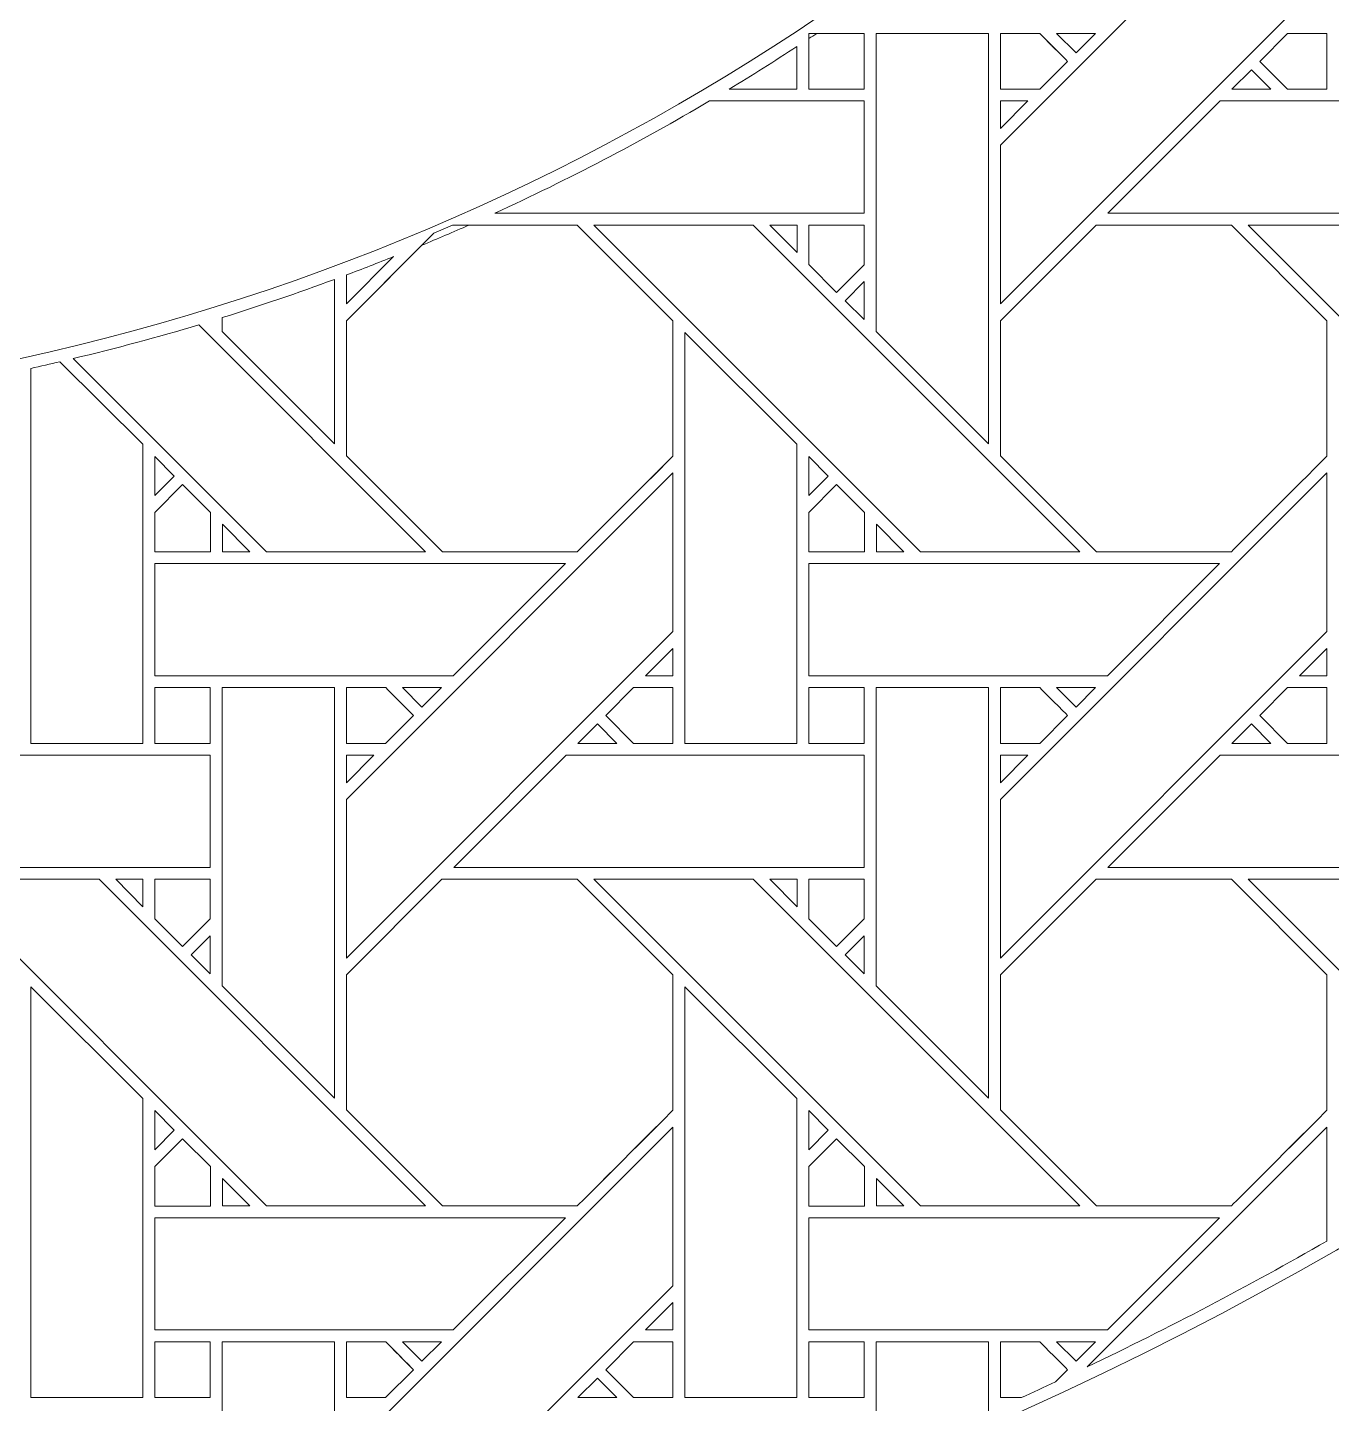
# Model space of a CAD drawing. Header units: inches. Extents: x 6.4 to 18.4, y 3.1 to 15.1.
# Drawn here: x 13.107 to 14.998, y 4.302 to 6.298 of the extents above; entities that cross this region are included whole.
import ezdxf

# ---------------------------------------------------------------- set-up
doc = ezdxf.new("R2010")
doc.units = ezdxf.units.IN
doc.header["$MEASUREMENT"] = 0
doc.layers.add('Design', color=7, linetype='Continuous', lineweight=0)

msp = doc.modelspace()

# ---------------------------------------------------------------- linework, layer by layer
at = {"layer": 'Design'}
for points, knots in [([(12.3829, 15.0948), (9.0691, 15.0948), (6.3829, 12.4085), (6.3829, 9.0948), (6.3829, 5.7811), (9.0691, 3.0948), (12.3829, 3.0948), (15.6966, 3.0948), (18.3829, 5.7811), (18.3829, 9.0948), (18.3829, 12.4085), (15.6966, 15.0948), (12.3829, 15.0948)], [0, 0, 0, 0, 1, 1, 1, 2, 2, 2, 3, 3, 3, 4, 4, 4, 4]), ([(12.3829, 14.3629), (9.4733, 14.3629), (7.1147, 12.0043), (7.1147, 9.0948), (7.1147, 6.1852), (9.4733, 3.8266), (12.3829, 3.8266), (15.2924, 3.8266), (17.651, 6.1852), (17.651, 9.0948), (17.651, 12.0043), (15.2924, 14.3629), (12.3829, 14.3629)], [0, 0, 0, 0, 1, 1, 1, 2, 2, 2, 3, 3, 3, 4, 4, 4, 4]), ([(15.7362, 9.0948), (15.7362, 7.2457), (14.2319, 5.7414), (12.3829, 5.7414), (10.5338, 5.7414), (9.0295, 7.2457), (9.0295, 9.0948), (9.0295, 10.9438), (10.5338, 12.4481), (12.3829, 12.4481), (14.2319, 12.4481), (15.7362, 10.9438), (15.7362, 9.0948)], [0, 0, 0, 0, 1, 1, 1, 2, 2, 2, 3, 3, 3, 4, 4, 4, 4]), ([(14.9915, 6.3705), (14.9915, 6.3705), (14.5179, 5.8968), (14.5179, 5.8968), (14.5179, 5.8968), (14.5179, 6.1269), (14.5179, 6.1269), (14.5179, 6.1269), (14.9915, 6.6005), (14.9915, 6.6005), (14.9915, 6.6005), (14.9915, 6.3705), (14.9915, 6.3705)], [0, 0, 0, 0, 1, 1, 1, 2, 2, 2, 3, 3, 3, 4, 4, 4, 4]), ([(14.24, 6.2082), (14.24, 6.2082), (14.24, 6.289), (14.24, 6.289), (14.24, 6.289), (14.3203, 6.289), (14.3203, 6.289), (14.3203, 6.289), (14.3203, 6.2082), (14.3203, 6.2082), (14.3203, 6.2082), (14.24, 6.2082), (14.24, 6.2082)], [0, 0, 0, 0, 1, 1, 1, 2, 2, 2, 3, 3, 3, 4, 4, 4, 4]), ([(14.24, 6.2082), (14.24, 6.2082), (14.24, 6.2815), (14.24, 6.2815), (14.2438, 6.2841), (14.2477, 6.2865), (14.2515, 6.289), (14.2515, 6.289), (14.3203, 6.289), (14.3203, 6.289), (14.3203, 6.289), (14.3203, 6.2082), (14.3203, 6.2082), (14.3203, 6.2082), (14.24, 6.2082), (14.24, 6.2082)], [0, 0, 0, 0, 1, 1, 1, 2, 2, 2, 3, 3, 3, 4, 4, 4, 5, 5, 5, 5]), ([(14.5007, 6.289), (14.5007, 6.289), (14.5007, 5.6939), (14.5007, 5.6939), (14.5007, 5.6939), (14.3378, 5.8568), (14.3378, 5.8568), (14.3378, 5.8568), (14.3378, 6.289), (14.3378, 6.289), (14.3378, 6.289), (14.5007, 6.289), (14.5007, 6.289)], [0, 0, 0, 0, 1, 1, 1, 2, 2, 2, 3, 3, 3, 4, 4, 4, 4]), ([(14.6153, 6.2486), (14.6153, 6.2486), (14.5748, 6.2082), (14.5748, 6.2082), (14.5748, 6.2082), (14.5179, 6.2082), (14.5179, 6.2082), (14.5179, 6.2082), (14.5179, 6.289), (14.5179, 6.289), (14.5179, 6.289), (14.5749, 6.289), (14.5749, 6.289), (14.5801, 6.2839), (14.6108, 6.2531), (14.6153, 6.2486)], [0, 0, 0, 0, 1, 1, 1, 2, 2, 2, 3, 3, 3, 4, 4, 4, 5, 5, 5, 5]), ([(14.5179, 6.2082), (14.5179, 6.2082), (14.5179, 6.289), (14.5179, 6.289), (14.5179, 6.289), (14.5749, 6.289), (14.5749, 6.289), (14.5803, 6.2837), (14.6111, 6.2528), (14.6153, 6.2486), (14.6153, 6.2486), (14.5748, 6.2082), (14.5748, 6.2082), (14.5748, 6.2082), (14.5179, 6.2082), (14.5179, 6.2082)], [0, 0, 0, 0, 1, 1, 1, 2, 2, 2, 3, 3, 3, 4, 4, 4, 5, 5, 5, 5]), ([(14.5993, 6.289), (14.5993, 6.289), (14.6557, 6.289), (14.6557, 6.289), (14.6557, 6.289), (14.6275, 6.2608), (14.6275, 6.2608), (14.6275, 6.2608), (14.5993, 6.289), (14.5993, 6.289)], [0, 0, 0, 0, 1, 1, 1, 2, 2, 2, 3, 3, 3, 3]), ([(14.9915, 6.2082), (14.9915, 6.2082), (14.9344, 6.2082), (14.9344, 6.2082), (14.9344, 6.2082), (14.8941, 6.2486), (14.8941, 6.2486), (14.8941, 6.2486), (14.9345, 6.289), (14.9345, 6.289), (14.9345, 6.289), (14.9915, 6.289), (14.9915, 6.289), (14.9915, 6.289), (14.9915, 6.2082), (14.9915, 6.2082)], [0, 0, 0, 0, 1, 1, 1, 2, 2, 2, 3, 3, 3, 4, 4, 4, 5, 5, 5, 5]), ([(14.8941, 6.2486), (14.8941, 6.2486), (14.9345, 6.289), (14.9345, 6.289), (14.9345, 6.289), (14.9915, 6.289), (14.9915, 6.289), (14.9915, 6.289), (14.9915, 6.2082), (14.9915, 6.2082), (14.9915, 6.2082), (14.9344, 6.2082), (14.9344, 6.2082), (14.9344, 6.2082), (14.8941, 6.2486), (14.8941, 6.2486)], [0, 0, 0, 0, 1, 1, 1, 2, 2, 2, 3, 3, 3, 4, 4, 4, 5, 5, 5, 5]), ([(14.2227, 6.2703), (14.2227, 6.2703), (14.2227, 6.2082), (14.2227, 6.2082), (14.2227, 6.2082), (14.1244, 6.2082), (14.1244, 6.2082), (14.1575, 6.2283), (14.1902, 6.249), (14.2227, 6.2703)], [0, 0, 0, 0, 1, 1, 1, 2, 2, 2, 3, 3, 3, 3]), ([(14.9102, 6.2082), (14.9102, 6.2082), (14.8537, 6.2082), (14.8537, 6.2082), (14.8537, 6.2082), (14.8819, 6.2365), (14.8819, 6.2365), (14.8819, 6.2365), (14.9102, 6.2082), (14.9102, 6.2082)], [0, 0, 0, 0, 1, 1, 1, 2, 2, 2, 3, 3, 3, 3]), ([(13.7843, 6.0283), (13.8907, 6.077), (13.9947, 6.1313), (14.0957, 6.1911), (14.0957, 6.1911), (14.3203, 6.1911), (14.3203, 6.1911), (14.3203, 6.1911), (14.3203, 6.0283), (14.3203, 6.0283), (14.3203, 6.0283), (13.7843, 6.0283), (13.7843, 6.0283)], [0, 0, 0, 0, 1, 1, 1, 2, 2, 2, 3, 3, 3, 4, 4, 4, 4]), ([(14.5577, 6.1911), (14.5577, 6.1911), (14.5179, 6.1513), (14.5179, 6.1513), (14.5179, 6.1513), (14.5179, 6.1911), (14.5179, 6.1911), (14.5179, 6.1911), (14.5577, 6.1911), (14.5577, 6.1911)], [0, 0, 0, 0, 1, 1, 1, 2, 2, 2, 3, 3, 3, 3]), ([(14.6737, 6.0283), (14.6737, 6.0283), (14.8365, 6.1911), (14.8365, 6.1911), (14.8365, 6.1911), (15.269, 6.1911), (15.269, 6.1911), (15.269, 6.1911), (15.269, 6.0283), (15.269, 6.0283), (15.269, 6.0283), (14.6737, 6.0283), (14.6737, 6.0283)], [0, 0, 0, 0, 1, 1, 1, 2, 2, 2, 3, 3, 3, 4, 4, 4, 4]), ([(13.904, 6.0111), (13.904, 6.0111), (14.0428, 5.8724), (14.0428, 5.8724), (14.0428, 5.8724), (14.0428, 5.6762), (14.0428, 5.6762), (14.025, 5.6582), (13.9131, 5.5465), (13.9041, 5.5375), (13.9041, 5.5375), (13.7084, 5.5375), (13.7084, 5.5375), (13.7084, 5.5375), (13.5691, 5.6767), (13.5691, 5.6767), (13.5691, 5.6767), (13.5691, 5.8724), (13.5691, 5.8724), (13.5691, 5.8724), (13.696, 5.9993), (13.696, 5.9993), (13.7051, 6.0031), (13.714, 6.0072), (13.7231, 6.0111), (13.7231, 6.0111), (13.904, 6.0111), (13.904, 6.0111)], [0, 0, 0, 0, 1, 1, 1, 2, 2, 2, 3, 3, 3, 4, 4, 4, 5, 5, 5, 6, 6, 6, 7, 7, 7, 8, 8, 8, 9, 9, 9, 9]), ([(13.7084, 5.5375), (13.7084, 5.5375), (13.5691, 5.6767), (13.5691, 5.6767), (13.5691, 5.6767), (13.5691, 5.8724), (13.5691, 5.8724), (13.5691, 5.8724), (13.6786, 5.9819), (13.6786, 5.9819), (13.7014, 5.9914), (13.7242, 6.0011), (13.7468, 6.0111), (13.7468, 6.0111), (13.904, 6.0111), (13.904, 6.0111), (13.904, 6.0111), (14.0428, 5.8724), (14.0428, 5.8724), (14.0428, 5.8724), (14.0428, 5.6762), (14.0428, 5.6762), (14.0248, 5.658), (13.9129, 5.5463), (13.9041, 5.5375), (13.9041, 5.5375), (13.7084, 5.5375), (13.7084, 5.5375)], [0, 0, 0, 0, 1, 1, 1, 2, 2, 2, 3, 3, 3, 4, 4, 4, 5, 5, 5, 6, 6, 6, 7, 7, 7, 8, 8, 8, 9, 9, 9, 9]), ([(13.9283, 6.0112), (13.9283, 6.0112), (14.1592, 6.0112), (14.1592, 6.0112), (14.1592, 6.0112), (14.6329, 5.5375), (14.6329, 5.5375), (14.6329, 5.5375), (14.4018, 5.5375), (14.4018, 5.5375), (14.4018, 5.5375), (13.9283, 6.0112), (13.9283, 6.0112)], [0, 0, 0, 0, 1, 1, 1, 2, 2, 2, 3, 3, 3, 4, 4, 4, 4]), ([(14.2228, 6.0111), (14.2228, 6.0111), (14.2228, 5.9713), (14.2228, 5.9713), (14.2228, 5.9713), (14.1833, 6.0111), (14.1833, 6.0111), (14.1833, 6.0111), (14.2228, 6.0111), (14.2228, 6.0111)], [0, 0, 0, 0, 1, 1, 1, 2, 2, 2, 3, 3, 3, 3]), ([(14.24, 5.9539), (14.24, 5.9539), (14.24, 6.0111), (14.24, 6.0111), (14.24, 6.0111), (14.3203, 6.0111), (14.3203, 6.0111), (14.3203, 6.0111), (14.3203, 5.9535), (14.3203, 5.9535), (14.3203, 5.9535), (14.2803, 5.9136), (14.2803, 5.9136), (14.2803, 5.9136), (14.24, 5.9539), (14.24, 5.9539)], [0, 0, 0, 0, 1, 1, 1, 2, 2, 2, 3, 3, 3, 4, 4, 4, 5, 5, 5, 5]), ([(14.2803, 5.9136), (14.2803, 5.9136), (14.24, 5.9539), (14.24, 5.9539), (14.24, 5.9539), (14.24, 6.0111), (14.24, 6.0111), (14.24, 6.0111), (14.3203, 6.0111), (14.3203, 6.0111), (14.3203, 6.0111), (14.3203, 5.9535), (14.3203, 5.9535), (14.3203, 5.9535), (14.2803, 5.9136), (14.2803, 5.9136)], [0, 0, 0, 0, 1, 1, 1, 2, 2, 2, 3, 3, 3, 4, 4, 4, 5, 5, 5, 5]), ([(14.5179, 5.6767), (14.5179, 5.6767), (14.5179, 5.8724), (14.5179, 5.8724), (14.5179, 5.8724), (14.6566, 6.0111), (14.6566, 6.0111), (14.6566, 6.0111), (14.8528, 6.0111), (14.8528, 6.0111), (14.8528, 6.0111), (14.9915, 5.8724), (14.9915, 5.8724), (14.9915, 5.8724), (14.9915, 5.6762), (14.9915, 5.6762), (14.9737, 5.6582), (14.8618, 5.5465), (14.8528, 5.5375), (14.8528, 5.5375), (14.6571, 5.5375), (14.6571, 5.5375), (14.6571, 5.5375), (14.5179, 5.6767), (14.5179, 5.6767)], [0, 0, 0, 0, 1, 1, 1, 2, 2, 2, 3, 3, 3, 4, 4, 4, 5, 5, 5, 6, 6, 6, 7, 7, 7, 8, 8, 8, 8]), ([(14.5179, 5.6767), (14.5179, 5.6767), (14.5179, 5.8724), (14.5179, 5.8724), (14.5179, 5.8724), (14.6566, 6.0111), (14.6566, 6.0111), (14.6566, 6.0111), (14.8528, 6.0111), (14.8528, 6.0111), (14.8528, 6.0111), (14.9915, 5.8724), (14.9915, 5.8724), (14.9915, 5.8724), (14.9915, 5.6762), (14.9915, 5.6762), (14.9737, 5.6582), (14.8617, 5.5464), (14.8528, 5.5375), (14.8528, 5.5375), (14.6571, 5.5375), (14.6571, 5.5375), (14.6571, 5.5375), (14.5179, 5.6767), (14.5179, 5.6767)], [0, 0, 0, 0, 1, 1, 1, 2, 2, 2, 3, 3, 3, 4, 4, 4, 5, 5, 5, 6, 6, 6, 7, 7, 7, 8, 8, 8, 8]), ([(14.877, 6.0112), (14.877, 6.0112), (15.1079, 6.0112), (15.1079, 6.0112), (15.1079, 6.0112), (15.5816, 5.5375), (15.5816, 5.5375), (15.5816, 5.5375), (15.3505, 5.5375), (15.3505, 5.5375), (15.3505, 5.5375), (14.877, 6.0112), (14.877, 6.0112)], [0, 0, 0, 0, 1, 1, 1, 2, 2, 2, 3, 3, 3, 4, 4, 4, 4]), ([(13.5691, 5.9388), (13.5921, 5.9474), (13.6149, 5.9563), (13.6377, 5.9654), (13.6377, 5.9654), (13.5691, 5.8968), (13.5691, 5.8968), (13.5691, 5.8968), (13.5691, 5.9388), (13.5691, 5.9388)], [0, 0, 0, 0, 1, 1, 1, 2, 2, 2, 3, 3, 3, 3]), ([(13.552, 5.9324), (13.552, 5.9324), (13.552, 5.6939), (13.552, 5.6939), (13.552, 5.6939), (13.3891, 5.8568), (13.3891, 5.8568), (13.3891, 5.8568), (13.3891, 5.877), (13.3891, 5.877), (13.4439, 5.894), (13.4982, 5.9125), (13.552, 5.9324)], [0, 0, 0, 0, 1, 1, 1, 2, 2, 2, 3, 3, 3, 4, 4, 4, 4]), ([(14.3203, 5.9293), (14.3203, 5.9293), (14.3203, 5.8741), (14.3203, 5.8741), (14.3203, 5.8741), (14.2925, 5.9015), (14.2925, 5.9015), (14.2925, 5.9015), (14.3203, 5.9293), (14.3203, 5.9293)], [0, 0, 0, 0, 1, 1, 1, 2, 2, 2, 3, 3, 3, 3]), ([(13.173, 5.8176), (13.2343, 5.8323), (13.295, 5.8485), (13.3552, 5.8665), (13.3552, 5.8665), (13.6841, 5.5375), (13.6841, 5.5375), (13.6841, 5.5375), (13.4531, 5.5375), (13.4531, 5.5375), (13.4531, 5.5375), (13.173, 5.8176), (13.173, 5.8176)], [0, 0, 0, 0, 1, 1, 1, 2, 2, 2, 3, 3, 3, 4, 4, 4, 4]), ([(14.2227, 5.6932), (14.2227, 5.6932), (14.2227, 5.2595), (14.2227, 5.2595), (14.2227, 5.2595), (14.0599, 5.2595), (14.0599, 5.2595), (14.0599, 5.2595), (14.0599, 5.8553), (14.0599, 5.8553), (14.0599, 5.8553), (14.2227, 5.6932), (14.2227, 5.6932)], [0, 0, 0, 0, 1, 1, 1, 2, 2, 2, 3, 3, 3, 4, 4, 4, 4]), ([(13.1112, 5.8033), (13.1254, 5.8065), (13.1395, 5.8097), (13.1537, 5.813), (13.1537, 5.813), (13.274, 5.6932), (13.274, 5.6932), (13.274, 5.6932), (13.274, 5.2595), (13.274, 5.2595), (13.274, 5.2595), (13.1112, 5.2595), (13.1112, 5.2595), (13.1112, 5.2595), (13.1112, 5.8033), (13.1112, 5.8033)], [0, 0, 0, 0, 1, 1, 1, 2, 2, 2, 3, 3, 3, 4, 4, 4, 5, 5, 5, 5]), ([(13.2913, 5.6189), (13.2913, 5.6189), (13.2913, 5.6757), (13.2913, 5.6757), (13.2913, 5.6757), (13.3195, 5.6471), (13.3195, 5.6471), (13.3195, 5.6471), (13.2913, 5.6189), (13.2913, 5.6189)], [0, 0, 0, 0, 1, 1, 1, 2, 2, 2, 3, 3, 3, 3]), ([(14.24, 5.6189), (14.24, 5.6189), (14.24, 5.6757), (14.24, 5.6757), (14.24, 5.6757), (14.2682, 5.6471), (14.2682, 5.6471), (14.2682, 5.6471), (14.24, 5.6189), (14.24, 5.6189)], [0, 0, 0, 0, 1, 1, 1, 2, 2, 2, 3, 3, 3, 3]), ([(13.5691, 5.1782), (13.5691, 5.1782), (14.0428, 5.6518), (14.0428, 5.6518), (14.0428, 5.6518), (14.0428, 5.4217), (14.0428, 5.4217), (14.0428, 5.4217), (13.5691, 4.9481), (13.5691, 4.9481), (13.5691, 4.9481), (13.5691, 5.1782), (13.5691, 5.1782)], [0, 0, 0, 0, 1, 1, 1, 2, 2, 2, 3, 3, 3, 4, 4, 4, 4]), ([(14.5179, 5.1782), (14.5179, 5.1782), (14.9915, 5.6518), (14.9915, 5.6518), (14.9915, 5.6518), (14.9915, 5.4217), (14.9915, 5.4217), (14.9915, 5.4217), (14.5179, 4.9481), (14.5179, 4.9481), (14.5179, 4.9481), (14.5179, 5.1782), (14.5179, 5.1782)], [0, 0, 0, 0, 1, 1, 1, 2, 2, 2, 3, 3, 3, 4, 4, 4, 4]), ([(13.3719, 5.5372), (13.3719, 5.5372), (13.2913, 5.5372), (13.2913, 5.5372), (13.2913, 5.5372), (13.2913, 5.5945), (13.2913, 5.5945), (13.2913, 5.5945), (13.3316, 5.6349), (13.3316, 5.6349), (13.3316, 5.6349), (13.3719, 5.5945), (13.3719, 5.5945), (13.3719, 5.5945), (13.3719, 5.5372), (13.3719, 5.5372)], [0, 0, 0, 0, 1, 1, 1, 2, 2, 2, 3, 3, 3, 4, 4, 4, 5, 5, 5, 5]), ([(13.3316, 5.6349), (13.3316, 5.6349), (13.3719, 5.5945), (13.3719, 5.5945), (13.3719, 5.5945), (13.3719, 5.5372), (13.3719, 5.5372), (13.3719, 5.5372), (13.2913, 5.5372), (13.2913, 5.5372), (13.2913, 5.5372), (13.2913, 5.5945), (13.2913, 5.5945), (13.2913, 5.5945), (13.3316, 5.6349), (13.3316, 5.6349)], [0, 0, 0, 0, 1, 1, 1, 2, 2, 2, 3, 3, 3, 4, 4, 4, 5, 5, 5, 5]), ([(14.3207, 5.5372), (14.3207, 5.5372), (14.24, 5.5372), (14.24, 5.5372), (14.24, 5.5372), (14.24, 5.5945), (14.24, 5.5945), (14.24, 5.5945), (14.2803, 5.6349), (14.2803, 5.6349), (14.2803, 5.6349), (14.3207, 5.5945), (14.3207, 5.5945), (14.3207, 5.5945), (14.3207, 5.5372), (14.3207, 5.5372)], [0, 0, 0, 0, 1, 1, 1, 2, 2, 2, 3, 3, 3, 4, 4, 4, 5, 5, 5, 5]), ([(14.24, 5.5945), (14.24, 5.5945), (14.2803, 5.6349), (14.2803, 5.6349), (14.2803, 5.6349), (14.3207, 5.5945), (14.3207, 5.5945), (14.3207, 5.5945), (14.3207, 5.5372), (14.3207, 5.5372), (14.3207, 5.5372), (14.24, 5.5372), (14.24, 5.5372), (14.24, 5.5372), (14.24, 5.5945), (14.24, 5.5945)], [0, 0, 0, 0, 1, 1, 1, 2, 2, 2, 3, 3, 3, 4, 4, 4, 5, 5, 5, 5]), ([(13.4289, 5.5375), (13.4289, 5.5375), (13.3892, 5.5375), (13.3892, 5.5375), (13.3892, 5.5375), (13.3892, 5.5773), (13.3892, 5.5773), (13.3892, 5.5773), (13.4289, 5.5375), (13.4289, 5.5375)], [0, 0, 0, 0, 1, 1, 1, 2, 2, 2, 3, 3, 3, 3]), ([(14.3776, 5.5375), (14.3776, 5.5375), (14.3379, 5.5375), (14.3379, 5.5375), (14.3379, 5.5375), (14.3379, 5.5773), (14.3379, 5.5773), (14.3379, 5.5773), (14.3776, 5.5375), (14.3776, 5.5375)], [0, 0, 0, 0, 1, 1, 1, 2, 2, 2, 3, 3, 3, 3]), ([(13.2913, 5.3576), (13.2913, 5.3576), (13.2913, 5.5203), (13.2913, 5.5203), (13.2913, 5.5203), (13.887, 5.5203), (13.887, 5.5203), (13.887, 5.5203), (13.7242, 5.3576), (13.7242, 5.3576), (13.7242, 5.3576), (13.2913, 5.3576), (13.2913, 5.3576)], [0, 0, 0, 0, 1, 1, 1, 2, 2, 2, 3, 3, 3, 4, 4, 4, 4]), ([(14.24, 5.3576), (14.24, 5.3576), (14.24, 5.5203), (14.24, 5.5203), (14.24, 5.5203), (14.8357, 5.5203), (14.8357, 5.5203), (14.8357, 5.5203), (14.673, 5.3576), (14.673, 5.3576), (14.673, 5.3576), (14.24, 5.3576), (14.24, 5.3576)], [0, 0, 0, 0, 1, 1, 1, 2, 2, 2, 3, 3, 3, 4, 4, 4, 4]), ([(14.003, 5.3576), (14.003, 5.3576), (14.0428, 5.3973), (14.0428, 5.3973), (14.0428, 5.3973), (14.0428, 5.3576), (14.0428, 5.3576), (14.0428, 5.3576), (14.003, 5.3576), (14.003, 5.3576)], [0, 0, 0, 0, 1, 1, 1, 2, 2, 2, 3, 3, 3, 3]), ([(14.9915, 5.3973), (14.9915, 5.3973), (14.9915, 5.3576), (14.9915, 5.3576), (14.9915, 5.3576), (14.9517, 5.3576), (14.9517, 5.3576), (14.9517, 5.3576), (14.9915, 5.3973), (14.9915, 5.3973)], [0, 0, 0, 0, 1, 1, 1, 2, 2, 2, 3, 3, 3, 3]), ([(13.2913, 5.2595), (13.2913, 5.2595), (13.2913, 5.3403), (13.2913, 5.3403), (13.2913, 5.3403), (13.3715, 5.3403), (13.3715, 5.3403), (13.3715, 5.3403), (13.3715, 5.2595), (13.3715, 5.2595), (13.3715, 5.2595), (13.2913, 5.2595), (13.2913, 5.2595)], [0, 0, 0, 0, 1, 1, 1, 2, 2, 2, 3, 3, 3, 4, 4, 4, 4]), ([(13.3715, 5.3403), (13.3715, 5.3403), (13.3715, 5.2595), (13.3715, 5.2595), (13.3715, 5.2595), (13.2913, 5.2595), (13.2913, 5.2595), (13.2913, 5.2595), (13.2913, 5.3403), (13.2913, 5.3403), (13.2913, 5.3403), (13.3715, 5.3403), (13.3715, 5.3403)], [0, 0, 0, 0, 1, 1, 1, 2, 2, 2, 3, 3, 3, 4, 4, 4, 4]), ([(13.552, 5.3403), (13.552, 5.3403), (13.552, 4.7452), (13.552, 4.7452), (13.552, 4.7452), (13.3891, 4.9081), (13.3891, 4.9081), (13.3891, 4.9081), (13.3891, 5.3403), (13.3891, 5.3403), (13.3891, 5.3403), (13.552, 5.3403), (13.552, 5.3403)], [0, 0, 0, 0, 1, 1, 1, 2, 2, 2, 3, 3, 3, 4, 4, 4, 4]), ([(13.5691, 5.3403), (13.5691, 5.3403), (13.6262, 5.3403), (13.6262, 5.3403), (13.6313, 5.3351), (13.6621, 5.3043), (13.6665, 5.2999), (13.6665, 5.2999), (13.6261, 5.2595), (13.6261, 5.2595), (13.6261, 5.2595), (13.5691, 5.2595), (13.5691, 5.2595), (13.5691, 5.2595), (13.5691, 5.3403), (13.5691, 5.3403)], [0, 0, 0, 0, 1, 1, 1, 2, 2, 2, 3, 3, 3, 4, 4, 4, 5, 5, 5, 5]), ([(13.5691, 5.2595), (13.5691, 5.2595), (13.5691, 5.3403), (13.5691, 5.3403), (13.5691, 5.3403), (13.6262, 5.3403), (13.6262, 5.3403), (13.6313, 5.3351), (13.6621, 5.3043), (13.6665, 5.2999), (13.6665, 5.2999), (13.6261, 5.2595), (13.6261, 5.2595), (13.6261, 5.2595), (13.5691, 5.2595), (13.5691, 5.2595)], [0, 0, 0, 0, 1, 1, 1, 2, 2, 2, 3, 3, 3, 4, 4, 4, 5, 5, 5, 5]), ([(13.6505, 5.3403), (13.6505, 5.3403), (13.707, 5.3403), (13.707, 5.3403), (13.707, 5.3403), (13.6787, 5.3121), (13.6787, 5.3121), (13.6787, 5.3121), (13.6505, 5.3403), (13.6505, 5.3403)], [0, 0, 0, 0, 1, 1, 1, 2, 2, 2, 3, 3, 3, 3]), ([(14.0428, 5.2595), (14.0428, 5.2595), (13.9857, 5.2595), (13.9857, 5.2595), (13.9857, 5.2595), (13.9453, 5.2998), (13.9453, 5.2998), (13.9453, 5.2998), (13.9858, 5.3403), (13.9858, 5.3403), (13.9858, 5.3403), (14.0428, 5.3403), (14.0428, 5.3403), (14.0428, 5.3403), (14.0428, 5.2595), (14.0428, 5.2595)], [0, 0, 0, 0, 1, 1, 1, 2, 2, 2, 3, 3, 3, 4, 4, 4, 5, 5, 5, 5]), ([(13.9453, 5.2998), (13.9453, 5.2998), (13.9858, 5.3403), (13.9858, 5.3403), (13.9858, 5.3403), (14.0428, 5.3403), (14.0428, 5.3403), (14.0428, 5.3403), (14.0428, 5.2595), (14.0428, 5.2595), (14.0428, 5.2595), (13.9857, 5.2595), (13.9857, 5.2595), (13.9857, 5.2595), (13.9453, 5.2998), (13.9453, 5.2998)], [0, 0, 0, 0, 1, 1, 1, 2, 2, 2, 3, 3, 3, 4, 4, 4, 5, 5, 5, 5]), ([(14.24, 5.3403), (14.24, 5.3403), (14.3203, 5.3403), (14.3203, 5.3403), (14.3203, 5.3403), (14.3203, 5.2595), (14.3203, 5.2595), (14.3203, 5.2595), (14.24, 5.2595), (14.24, 5.2595), (14.24, 5.2595), (14.24, 5.3403), (14.24, 5.3403)], [0, 0, 0, 0, 1, 1, 1, 2, 2, 2, 3, 3, 3, 4, 4, 4, 4]), ([(14.24, 5.2595), (14.24, 5.2595), (14.24, 5.3403), (14.24, 5.3403), (14.24, 5.3403), (14.3203, 5.3403), (14.3203, 5.3403), (14.3203, 5.3403), (14.3203, 5.2595), (14.3203, 5.2595), (14.3203, 5.2595), (14.24, 5.2595), (14.24, 5.2595)], [0, 0, 0, 0, 1, 1, 1, 2, 2, 2, 3, 3, 3, 4, 4, 4, 4]), ([(14.5007, 5.3403), (14.5007, 5.3403), (14.5007, 4.7452), (14.5007, 4.7452), (14.5007, 4.7452), (14.3378, 4.9081), (14.3378, 4.9081), (14.3378, 4.9081), (14.3378, 5.3403), (14.3378, 5.3403), (14.3378, 5.3403), (14.5007, 5.3403), (14.5007, 5.3403)], [0, 0, 0, 0, 1, 1, 1, 2, 2, 2, 3, 3, 3, 4, 4, 4, 4]), ([(14.5179, 5.3403), (14.5179, 5.3403), (14.5749, 5.3403), (14.5749, 5.3403), (14.5801, 5.3351), (14.6108, 5.3043), (14.6153, 5.2999), (14.6153, 5.2999), (14.5748, 5.2595), (14.5748, 5.2595), (14.5748, 5.2595), (14.5179, 5.2595), (14.5179, 5.2595), (14.5179, 5.2595), (14.5179, 5.3403), (14.5179, 5.3403)], [0, 0, 0, 0, 1, 1, 1, 2, 2, 2, 3, 3, 3, 4, 4, 4, 5, 5, 5, 5]), ([(14.5179, 5.2595), (14.5179, 5.2595), (14.5179, 5.3403), (14.5179, 5.3403), (14.5179, 5.3403), (14.5749, 5.3403), (14.5749, 5.3403), (14.5801, 5.3351), (14.6108, 5.3043), (14.6153, 5.2999), (14.6153, 5.2999), (14.5748, 5.2595), (14.5748, 5.2595), (14.5748, 5.2595), (14.5179, 5.2595), (14.5179, 5.2595)], [0, 0, 0, 0, 1, 1, 1, 2, 2, 2, 3, 3, 3, 4, 4, 4, 5, 5, 5, 5]), ([(14.5993, 5.3403), (14.5993, 5.3403), (14.6557, 5.3403), (14.6557, 5.3403), (14.6557, 5.3403), (14.6275, 5.3121), (14.6275, 5.3121), (14.6275, 5.3121), (14.5993, 5.3403), (14.5993, 5.3403)], [0, 0, 0, 0, 1, 1, 1, 2, 2, 2, 3, 3, 3, 3]), ([(14.9915, 5.2595), (14.9915, 5.2595), (14.9344, 5.2595), (14.9344, 5.2595), (14.9344, 5.2595), (14.8941, 5.2998), (14.8941, 5.2998), (14.8941, 5.2998), (14.9345, 5.3403), (14.9345, 5.3403), (14.9345, 5.3403), (14.9915, 5.3403), (14.9915, 5.3403), (14.9915, 5.3403), (14.9915, 5.2595), (14.9915, 5.2595)], [0, 0, 0, 0, 1, 1, 1, 2, 2, 2, 3, 3, 3, 4, 4, 4, 5, 5, 5, 5]), ([(14.8941, 5.2998), (14.8941, 5.2998), (14.9345, 5.3403), (14.9345, 5.3403), (14.9345, 5.3403), (14.9915, 5.3403), (14.9915, 5.3403), (14.9915, 5.3403), (14.9915, 5.2595), (14.9915, 5.2595), (14.9915, 5.2595), (14.9344, 5.2595), (14.9344, 5.2595), (14.9344, 5.2595), (14.8941, 5.2998), (14.8941, 5.2998)], [0, 0, 0, 0, 1, 1, 1, 2, 2, 2, 3, 3, 3, 4, 4, 4, 5, 5, 5, 5]), ([(13.9615, 5.2595), (13.9615, 5.2595), (13.905, 5.2595), (13.905, 5.2595), (13.905, 5.2595), (13.9332, 5.2878), (13.9332, 5.2878), (13.9332, 5.2878), (13.9615, 5.2595), (13.9615, 5.2595)], [0, 0, 0, 0, 1, 1, 1, 2, 2, 2, 3, 3, 3, 3]), ([(14.8819, 5.2878), (14.8819, 5.2878), (14.9102, 5.2595), (14.9102, 5.2595), (14.9102, 5.2595), (14.8537, 5.2595), (14.8537, 5.2595), (14.8537, 5.2595), (14.8819, 5.2878), (14.8819, 5.2878)], [0, 0, 0, 0, 1, 1, 1, 2, 2, 2, 3, 3, 3, 3]), ([(12.7762, 5.0796), (12.7762, 5.0796), (12.9391, 5.2424), (12.9391, 5.2424), (12.9391, 5.2424), (13.3715, 5.2424), (13.3715, 5.2424), (13.3715, 5.2424), (13.3715, 5.0796), (13.3715, 5.0796), (13.3715, 5.0796), (12.7762, 5.0796), (12.7762, 5.0796)], [0, 0, 0, 0, 1, 1, 1, 2, 2, 2, 3, 3, 3, 4, 4, 4, 4]), ([(13.609, 5.2424), (13.609, 5.2424), (13.5691, 5.2025), (13.5691, 5.2025), (13.5691, 5.2025), (13.5691, 5.2424), (13.5691, 5.2424), (13.5691, 5.2424), (13.609, 5.2424), (13.609, 5.2424)], [0, 0, 0, 0, 1, 1, 1, 2, 2, 2, 3, 3, 3, 3]), ([(13.725, 5.0796), (13.725, 5.0796), (13.8878, 5.2424), (13.8878, 5.2424), (13.8878, 5.2424), (14.3203, 5.2424), (14.3203, 5.2424), (14.3203, 5.2424), (14.3203, 5.0796), (14.3203, 5.0796), (14.3203, 5.0796), (13.725, 5.0796), (13.725, 5.0796)], [0, 0, 0, 0, 1, 1, 1, 2, 2, 2, 3, 3, 3, 4, 4, 4, 4]), ([(14.5577, 5.2424), (14.5577, 5.2424), (14.5179, 5.2025), (14.5179, 5.2025), (14.5179, 5.2025), (14.5179, 5.2424), (14.5179, 5.2424), (14.5179, 5.2424), (14.5577, 5.2424), (14.5577, 5.2424)], [0, 0, 0, 0, 1, 1, 1, 2, 2, 2, 3, 3, 3, 3]), ([(14.6737, 5.0796), (14.6737, 5.0796), (14.8365, 5.2424), (14.8365, 5.2424), (14.8365, 5.2424), (15.269, 5.2424), (15.269, 5.2424), (15.269, 5.2424), (15.269, 5.0796), (15.269, 5.0796), (15.269, 5.0796), (14.6737, 5.0796), (14.6737, 5.0796)], [0, 0, 0, 0, 1, 1, 1, 2, 2, 2, 3, 3, 3, 4, 4, 4, 4]), ([(12.9795, 5.0624), (12.9795, 5.0624), (13.2105, 5.0624), (13.2105, 5.0624), (13.2105, 5.0624), (13.6841, 4.5888), (13.6841, 4.5888), (13.6841, 4.5888), (13.4531, 4.5888), (13.4531, 4.5888), (13.4531, 4.5888), (12.9795, 5.0624), (12.9795, 5.0624)], [0, 0, 0, 0, 1, 1, 1, 2, 2, 2, 3, 3, 3, 4, 4, 4, 4]), ([(13.2741, 5.0624), (13.2741, 5.0624), (13.2741, 5.0226), (13.2741, 5.0226), (13.2741, 5.0226), (13.2346, 5.0624), (13.2346, 5.0624), (13.2346, 5.0624), (13.2741, 5.0624), (13.2741, 5.0624)], [0, 0, 0, 0, 1, 1, 1, 2, 2, 2, 3, 3, 3, 3]), ([(13.3715, 5.0624), (13.3715, 5.0624), (13.3715, 5.0048), (13.3715, 5.0048), (13.3715, 5.0048), (13.3316, 4.9648), (13.3316, 4.9648), (13.3316, 4.9648), (13.2913, 5.0052), (13.2913, 5.0052), (13.2913, 5.0052), (13.2913, 5.0624), (13.2913, 5.0624), (13.2913, 5.0624), (13.3715, 5.0624), (13.3715, 5.0624)], [0, 0, 0, 0, 1, 1, 1, 2, 2, 2, 3, 3, 3, 4, 4, 4, 5, 5, 5, 5]), ([(13.3316, 4.9648), (13.3316, 4.9648), (13.2913, 5.0052), (13.2913, 5.0052), (13.2913, 5.0052), (13.2913, 5.0624), (13.2913, 5.0624), (13.2913, 5.0624), (13.3715, 5.0624), (13.3715, 5.0624), (13.3715, 5.0624), (13.3715, 5.0048), (13.3715, 5.0048), (13.3715, 5.0048), (13.3316, 4.9648), (13.3316, 4.9648)], [0, 0, 0, 0, 1, 1, 1, 2, 2, 2, 3, 3, 3, 4, 4, 4, 5, 5, 5, 5]), ([(13.5691, 4.9237), (13.5691, 4.9237), (13.7078, 5.0624), (13.7078, 5.0624), (13.7078, 5.0624), (13.904, 5.0624), (13.904, 5.0624), (13.904, 5.0624), (14.0428, 4.9237), (14.0428, 4.9237), (14.0428, 4.9237), (14.0428, 4.7274), (14.0428, 4.7274), (14.025, 4.7095), (13.9131, 4.5978), (13.9041, 4.5888), (13.9041, 4.5888), (13.7084, 4.5888), (13.7084, 4.5888), (13.7084, 4.5888), (13.5691, 4.728), (13.5691, 4.728), (13.5691, 4.728), (13.5691, 4.9237), (13.5691, 4.9237)], [0, 0, 0, 0, 1, 1, 1, 2, 2, 2, 3, 3, 3, 4, 4, 4, 5, 5, 5, 6, 6, 6, 7, 7, 7, 8, 8, 8, 8]), ([(13.7084, 4.5888), (13.7084, 4.5888), (13.5691, 4.728), (13.5691, 4.728), (13.5691, 4.728), (13.5691, 4.9237), (13.5691, 4.9237), (13.5691, 4.9237), (13.7078, 5.0624), (13.7078, 5.0624), (13.7078, 5.0624), (13.904, 5.0624), (13.904, 5.0624), (13.904, 5.0624), (14.0428, 4.9237), (14.0428, 4.9237), (14.0428, 4.9237), (14.0428, 4.7274), (14.0428, 4.7274), (14.0248, 4.7094), (13.913, 4.5977), (13.9041, 4.5888), (13.9041, 4.5888), (13.7084, 4.5888), (13.7084, 4.5888)], [0, 0, 0, 0, 1, 1, 1, 2, 2, 2, 3, 3, 3, 4, 4, 4, 5, 5, 5, 6, 6, 6, 7, 7, 7, 8, 8, 8, 8]), ([(13.9283, 5.0624), (13.9283, 5.0624), (14.1592, 5.0624), (14.1592, 5.0624), (14.1592, 5.0624), (14.6329, 4.5888), (14.6329, 4.5888), (14.6329, 4.5888), (14.4018, 4.5888), (14.4018, 4.5888), (14.4018, 4.5888), (13.9283, 5.0624), (13.9283, 5.0624)], [0, 0, 0, 0, 1, 1, 1, 2, 2, 2, 3, 3, 3, 4, 4, 4, 4]), ([(14.2228, 5.0624), (14.2228, 5.0624), (14.2228, 5.0226), (14.2228, 5.0226), (14.2228, 5.0226), (14.1833, 5.0624), (14.1833, 5.0624), (14.1833, 5.0624), (14.2228, 5.0624), (14.2228, 5.0624)], [0, 0, 0, 0, 1, 1, 1, 2, 2, 2, 3, 3, 3, 3]), ([(14.24, 5.0624), (14.24, 5.0624), (14.3203, 5.0624), (14.3203, 5.0624), (14.3203, 5.0624), (14.3203, 5.0048), (14.3203, 5.0048), (14.3203, 5.0048), (14.2803, 4.9648), (14.2803, 4.9648), (14.2803, 4.9648), (14.24, 5.0052), (14.24, 5.0052), (14.24, 5.0052), (14.24, 5.0624), (14.24, 5.0624)], [0, 0, 0, 0, 1, 1, 1, 2, 2, 2, 3, 3, 3, 4, 4, 4, 5, 5, 5, 5]), ([(14.2803, 4.9648), (14.2803, 4.9648), (14.24, 5.0052), (14.24, 5.0052), (14.24, 5.0052), (14.24, 5.0624), (14.24, 5.0624), (14.24, 5.0624), (14.3203, 5.0624), (14.3203, 5.0624), (14.3203, 5.0624), (14.3203, 5.0048), (14.3203, 5.0048), (14.3203, 5.0048), (14.2803, 4.9648), (14.2803, 4.9648)], [0, 0, 0, 0, 1, 1, 1, 2, 2, 2, 3, 3, 3, 4, 4, 4, 5, 5, 5, 5]), ([(14.9915, 4.7274), (14.9737, 4.7095), (14.8618, 4.5978), (14.8528, 4.5888), (14.8528, 4.5888), (14.6571, 4.5888), (14.6571, 4.5888), (14.6571, 4.5888), (14.5179, 4.728), (14.5179, 4.728), (14.5179, 4.728), (14.5179, 4.9237), (14.5179, 4.9237), (14.5179, 4.9237), (14.6566, 5.0624), (14.6566, 5.0624), (14.6566, 5.0624), (14.8528, 5.0624), (14.8528, 5.0624), (14.8528, 5.0624), (14.9915, 4.9237), (14.9915, 4.9237), (14.9915, 4.9237), (14.9915, 4.7274), (14.9915, 4.7274)], [0, 0, 0, 0, 1, 1, 1, 2, 2, 2, 3, 3, 3, 4, 4, 4, 5, 5, 5, 6, 6, 6, 7, 7, 7, 8, 8, 8, 8]), ([(14.6571, 4.5888), (14.6571, 4.5888), (14.5179, 4.728), (14.5179, 4.728), (14.5179, 4.728), (14.5179, 4.9237), (14.5179, 4.9237), (14.5179, 4.9237), (14.6566, 5.0624), (14.6566, 5.0624), (14.6566, 5.0624), (14.8528, 5.0624), (14.8528, 5.0624), (14.8528, 5.0624), (14.9915, 4.9237), (14.9915, 4.9237), (14.9915, 4.9237), (14.9915, 4.7274), (14.9915, 4.7274), (14.9736, 4.7094), (14.8617, 4.5977), (14.8528, 4.5888), (14.8528, 4.5888), (14.6571, 4.5888), (14.6571, 4.5888)], [0, 0, 0, 0, 1, 1, 1, 2, 2, 2, 3, 3, 3, 4, 4, 4, 5, 5, 5, 6, 6, 6, 7, 7, 7, 8, 8, 8, 8]), ([(15.2459, 4.6935), (15.2459, 4.6935), (14.877, 5.0624), (14.877, 5.0624), (14.877, 5.0624), (15.1079, 5.0624), (15.1079, 5.0624), (15.1079, 5.0624), (15.3838, 4.7865), (15.3838, 4.7865), (15.3384, 4.7548), (15.2924, 4.7238), (15.2459, 4.6935)], [0, 0, 0, 0, 1, 1, 1, 2, 2, 2, 3, 3, 3, 4, 4, 4, 4]), ([(13.3715, 4.9806), (13.3715, 4.9806), (13.3715, 4.9254), (13.3715, 4.9254), (13.3715, 4.9254), (13.3438, 4.9528), (13.3438, 4.9528), (13.3438, 4.9528), (13.3715, 4.9806), (13.3715, 4.9806)], [0, 0, 0, 0, 1, 1, 1, 2, 2, 2, 3, 3, 3, 3]), ([(14.3203, 4.9806), (14.3203, 4.9806), (14.3203, 4.9254), (14.3203, 4.9254), (14.3203, 4.9254), (14.2925, 4.9528), (14.2925, 4.9528), (14.2925, 4.9528), (14.3203, 4.9806), (14.3203, 4.9806)], [0, 0, 0, 0, 1, 1, 1, 2, 2, 2, 3, 3, 3, 3]), ([(13.274, 4.7445), (13.274, 4.7445), (13.274, 4.3108), (13.274, 4.3108), (13.274, 4.3108), (13.1112, 4.3108), (13.1112, 4.3108), (13.1112, 4.3108), (13.1112, 4.9066), (13.1112, 4.9066), (13.1112, 4.9066), (13.274, 4.7445), (13.274, 4.7445)], [0, 0, 0, 0, 1, 1, 1, 2, 2, 2, 3, 3, 3, 4, 4, 4, 4]), ([(14.2227, 4.7445), (14.2227, 4.7445), (14.2227, 4.3108), (14.2227, 4.3108), (14.2227, 4.3108), (14.0599, 4.3108), (14.0599, 4.3108), (14.0599, 4.3108), (14.0599, 4.9066), (14.0599, 4.9066), (14.0599, 4.9066), (14.2227, 4.7445), (14.2227, 4.7445)], [0, 0, 0, 0, 1, 1, 1, 2, 2, 2, 3, 3, 3, 4, 4, 4, 4]), ([(13.2913, 4.6702), (13.2913, 4.6702), (13.2913, 4.727), (13.2913, 4.727), (13.2913, 4.727), (13.3195, 4.6984), (13.3195, 4.6984), (13.3195, 4.6984), (13.2913, 4.6702), (13.2913, 4.6702)], [0, 0, 0, 0, 1, 1, 1, 2, 2, 2, 3, 3, 3, 3]), ([(14.24, 4.6702), (14.24, 4.6702), (14.24, 4.727), (14.24, 4.727), (14.24, 4.727), (14.2682, 4.6984), (14.2682, 4.6984), (14.2682, 4.6984), (14.24, 4.6702), (14.24, 4.6702)], [0, 0, 0, 0, 1, 1, 1, 2, 2, 2, 3, 3, 3, 3]), ([(13.5691, 4.2294), (13.5691, 4.2294), (14.0428, 4.703), (14.0428, 4.703), (14.0428, 4.703), (14.0428, 4.473), (14.0428, 4.473), (14.0428, 4.473), (13.5691, 3.9994), (13.5691, 3.9994), (13.5691, 3.9994), (13.5691, 4.2294), (13.5691, 4.2294)], [0, 0, 0, 0, 1, 1, 1, 2, 2, 2, 3, 3, 3, 4, 4, 4, 4]), ([(14.9915, 4.5377), (14.8782, 4.4727), (14.7621, 4.4118), (14.6436, 4.3552), (14.6436, 4.3552), (14.9915, 4.703), (14.9915, 4.703), (14.9915, 4.703), (14.9915, 4.5377), (14.9915, 4.5377)], [0, 0, 0, 0, 1, 1, 1, 2, 2, 2, 3, 3, 3, 3]), ([(13.3719, 4.5885), (13.3719, 4.5885), (13.2913, 4.5885), (13.2913, 4.5885), (13.2913, 4.5885), (13.2913, 4.6458), (13.2913, 4.6458), (13.2913, 4.6458), (13.3316, 4.6861), (13.3316, 4.6861), (13.3316, 4.6861), (13.3719, 4.6458), (13.3719, 4.6458), (13.3719, 4.6458), (13.3719, 4.5885), (13.3719, 4.5885)], [0, 0, 0, 0, 1, 1, 1, 2, 2, 2, 3, 3, 3, 4, 4, 4, 5, 5, 5, 5]), ([(13.3048, 4.6594), (13.3048, 4.6594), (13.3316, 4.6861), (13.3316, 4.6861), (13.3316, 4.6861), (13.3719, 4.6458), (13.3719, 4.6458), (13.3719, 4.6458), (13.3719, 4.5885), (13.3719, 4.5885), (13.3719, 4.5885), (13.2913, 4.5885), (13.2913, 4.5885), (13.2913, 4.5885), (13.2913, 4.6458), (13.2913, 4.6458), (13.2913, 4.6458), (13.3048, 4.6594), (13.3048, 4.6594)], [0, 0, 0, 0, 1, 1, 1, 2, 2, 2, 3, 3, 3, 4, 4, 4, 5, 5, 5, 6, 6, 6, 6]), ([(14.3207, 4.5885), (14.3207, 4.5885), (14.24, 4.5885), (14.24, 4.5885), (14.24, 4.5885), (14.24, 4.6458), (14.24, 4.6458), (14.24, 4.6458), (14.2803, 4.6861), (14.2803, 4.6861), (14.2803, 4.6861), (14.3207, 4.6458), (14.3207, 4.6458), (14.3207, 4.6458), (14.3207, 4.5885), (14.3207, 4.5885)], [0, 0, 0, 0, 1, 1, 1, 2, 2, 2, 3, 3, 3, 4, 4, 4, 5, 5, 5, 5]), ([(14.24, 4.6458), (14.24, 4.6458), (14.2803, 4.6861), (14.2803, 4.6861), (14.2803, 4.6861), (14.3207, 4.6458), (14.3207, 4.6458), (14.3207, 4.6458), (14.3207, 4.5885), (14.3207, 4.5885), (14.3207, 4.5885), (14.24, 4.5885), (14.24, 4.5885), (14.24, 4.5885), (14.24, 4.6458), (14.24, 4.6458)], [0, 0, 0, 0, 1, 1, 1, 2, 2, 2, 3, 3, 3, 4, 4, 4, 5, 5, 5, 5]), ([(13.4289, 4.5888), (13.4289, 4.5888), (13.3892, 4.5888), (13.3892, 4.5888), (13.3892, 4.5888), (13.3892, 4.6286), (13.3892, 4.6286), (13.3892, 4.6286), (13.4289, 4.5888), (13.4289, 4.5888)], [0, 0, 0, 0, 1, 1, 1, 2, 2, 2, 3, 3, 3, 3]), ([(14.3776, 4.5888), (14.3776, 4.5888), (14.3379, 4.5888), (14.3379, 4.5888), (14.3379, 4.5888), (14.3379, 4.6285), (14.3379, 4.6285), (14.3379, 4.6285), (14.3776, 4.5888), (14.3776, 4.5888)], [0, 0, 0, 0, 1, 1, 1, 2, 2, 2, 3, 3, 3, 3]), ([(13.2913, 4.4088), (13.2913, 4.4088), (13.2913, 4.5715), (13.2913, 4.5715), (13.2913, 4.5715), (13.887, 4.5715), (13.887, 4.5715), (13.887, 4.5715), (13.7242, 4.4088), (13.7242, 4.4088), (13.7242, 4.4088), (13.2913, 4.4088), (13.2913, 4.4088)], [0, 0, 0, 0, 1, 1, 1, 2, 2, 2, 3, 3, 3, 4, 4, 4, 4]), ([(14.24, 4.5715), (14.24, 4.5715), (14.8357, 4.5715), (14.8357, 4.5715), (14.8357, 4.5715), (14.673, 4.4088), (14.673, 4.4088), (14.673, 4.4088), (14.24, 4.4088), (14.24, 4.4088), (14.24, 4.4088), (14.24, 4.5715), (14.24, 4.5715)], [0, 0, 0, 0, 1, 1, 1, 2, 2, 2, 3, 3, 3, 4, 4, 4, 4]), ([(14.003, 4.4089), (14.003, 4.4089), (14.0428, 4.4486), (14.0428, 4.4486), (14.0428, 4.4486), (14.0428, 4.4089), (14.0428, 4.4089), (14.0428, 4.4089), (14.003, 4.4089), (14.003, 4.4089)], [0, 0, 0, 0, 1, 1, 1, 2, 2, 2, 3, 3, 3, 3]), ([(13.3715, 4.3107), (13.3715, 4.3107), (13.2913, 4.3107), (13.2913, 4.3107), (13.2913, 4.3107), (13.2913, 4.3915), (13.2913, 4.3915), (13.2913, 4.3915), (13.3715, 4.3915), (13.3715, 4.3915), (13.3715, 4.3915), (13.3715, 4.3107), (13.3715, 4.3107)], [0, 0, 0, 0, 1, 1, 1, 2, 2, 2, 3, 3, 3, 4, 4, 4, 4]), ([(13.3715, 4.3915), (13.3715, 4.3915), (13.3715, 4.3107), (13.3715, 4.3107), (13.3715, 4.3107), (13.2913, 4.3107), (13.2913, 4.3107), (13.2913, 4.3107), (13.2913, 4.3915), (13.2913, 4.3915), (13.2913, 4.3915), (13.3715, 4.3915), (13.3715, 4.3915)], [0, 0, 0, 0, 1, 1, 1, 2, 2, 2, 3, 3, 3, 4, 4, 4, 4]), ([(13.552, 3.9755), (13.503, 3.9644), (13.4537, 3.9539), (13.4043, 3.9442), (13.4043, 3.9442), (13.3891, 3.9594), (13.3891, 3.9594), (13.3891, 3.9594), (13.3891, 4.3916), (13.3891, 4.3916), (13.3891, 4.3916), (13.552, 4.3916), (13.552, 4.3916), (13.552, 4.3916), (13.552, 3.9755), (13.552, 3.9755)], [0, 0, 0, 0, 1, 1, 1, 2, 2, 2, 3, 3, 3, 4, 4, 4, 5, 5, 5, 5]), ([(13.5691, 4.3915), (13.5691, 4.3915), (13.6262, 4.3915), (13.6262, 4.3915), (13.6313, 4.3864), (13.6621, 4.3556), (13.6665, 4.3512), (13.6665, 4.3512), (13.6261, 4.3107), (13.6261, 4.3107), (13.6261, 4.3107), (13.5691, 4.3107), (13.5691, 4.3107), (13.5691, 4.3107), (13.5691, 4.3915), (13.5691, 4.3915)], [0, 0, 0, 0, 1, 1, 1, 2, 2, 2, 3, 3, 3, 4, 4, 4, 5, 5, 5, 5]), ([(13.5691, 4.3107), (13.5691, 4.3107), (13.5691, 4.3915), (13.5691, 4.3915), (13.5691, 4.3915), (13.6262, 4.3915), (13.6262, 4.3915), (13.6262, 4.3915), (13.6665, 4.3512), (13.6665, 4.3512), (13.6665, 4.3512), (13.6261, 4.3107), (13.6261, 4.3107), (13.6261, 4.3107), (13.5691, 4.3107), (13.5691, 4.3107)], [0, 0, 0, 0, 1, 1, 1, 2, 2, 2, 3, 3, 3, 4, 4, 4, 5, 5, 5, 5]), ([(13.6505, 4.3916), (13.6505, 4.3916), (13.707, 4.3916), (13.707, 4.3916), (13.707, 4.3916), (13.6787, 4.3634), (13.6787, 4.3634), (13.6787, 4.3634), (13.6505, 4.3916), (13.6505, 4.3916)], [0, 0, 0, 0, 1, 1, 1, 2, 2, 2, 3, 3, 3, 3]), ([(14.0428, 4.3107), (14.0428, 4.3107), (13.9857, 4.3107), (13.9857, 4.3107), (13.9857, 4.3107), (13.9453, 4.3511), (13.9453, 4.3511), (13.9453, 4.3511), (13.9858, 4.3915), (13.9858, 4.3915), (13.9858, 4.3915), (14.0428, 4.3915), (14.0428, 4.3915), (14.0428, 4.3915), (14.0428, 4.3107), (14.0428, 4.3107)], [0, 0, 0, 0, 1, 1, 1, 2, 2, 2, 3, 3, 3, 4, 4, 4, 5, 5, 5, 5]), ([(13.9453, 4.3511), (13.9453, 4.3511), (13.9858, 4.3915), (13.9858, 4.3915), (13.9858, 4.3915), (14.0428, 4.3915), (14.0428, 4.3915), (14.0428, 4.3915), (14.0428, 4.3107), (14.0428, 4.3107), (14.0428, 4.3107), (13.9857, 4.3107), (13.9857, 4.3107), (13.9857, 4.3107), (13.9453, 4.3511), (13.9453, 4.3511)], [0, 0, 0, 0, 1, 1, 1, 2, 2, 2, 3, 3, 3, 4, 4, 4, 5, 5, 5, 5]), ([(14.3203, 4.3107), (14.3203, 4.3107), (14.24, 4.3107), (14.24, 4.3107), (14.24, 4.3107), (14.24, 4.3915), (14.24, 4.3915), (14.24, 4.3915), (14.3203, 4.3915), (14.3203, 4.3915), (14.3203, 4.3915), (14.3203, 4.3107), (14.3203, 4.3107)], [0, 0, 0, 0, 1, 1, 1, 2, 2, 2, 3, 3, 3, 4, 4, 4, 4]), ([(14.3203, 4.3107), (14.3203, 4.3107), (14.24, 4.3107), (14.24, 4.3107), (14.24, 4.3107), (14.24, 4.3915), (14.24, 4.3915), (14.24, 4.3915), (14.3203, 4.3915), (14.3203, 4.3915), (14.3203, 4.3915), (14.3203, 4.3107), (14.3203, 4.3107)], [0, 0, 0, 0, 1, 1, 1, 2, 2, 2, 3, 3, 3, 4, 4, 4, 4]), ([(14.5007, 4.2895), (14.4469, 4.2658), (14.3926, 4.2429), (14.3378, 4.2209), (14.3378, 4.2209), (14.3378, 4.3916), (14.3378, 4.3916), (14.3378, 4.3916), (14.5007, 4.3916), (14.5007, 4.3916), (14.5007, 4.3916), (14.5007, 4.2895), (14.5007, 4.2895)], [0, 0, 0, 0, 1, 1, 1, 2, 2, 2, 3, 3, 3, 4, 4, 4, 4]), ([(14.5975, 4.3334), (14.5811, 4.3257), (14.5647, 4.3182), (14.5482, 4.3107), (14.5482, 4.3107), (14.5179, 4.3107), (14.5179, 4.3107), (14.5179, 4.3107), (14.5179, 4.3915), (14.5179, 4.3915), (14.5179, 4.3915), (14.5749, 4.3915), (14.5749, 4.3915), (14.5801, 4.3864), (14.6108, 4.3556), (14.6153, 4.3512), (14.6153, 4.3512), (14.5975, 4.3334), (14.5975, 4.3334)], [0, 0, 0, 0, 1, 1, 1, 2, 2, 2, 3, 3, 3, 4, 4, 4, 5, 5, 5, 6, 6, 6, 6]), ([(14.5975, 4.3334), (14.5811, 4.3257), (14.5647, 4.3182), (14.5482, 4.3107), (14.5482, 4.3107), (14.5179, 4.3107), (14.5179, 4.3107), (14.5179, 4.3107), (14.5179, 4.3915), (14.5179, 4.3915), (14.5179, 4.3915), (14.5749, 4.3915), (14.5749, 4.3915), (14.5801, 4.3864), (14.6108, 4.3556), (14.6153, 4.3512), (14.6153, 4.3512), (14.5975, 4.3334), (14.5975, 4.3334)], [0, 0, 0, 0, 1, 1, 1, 2, 2, 2, 3, 3, 3, 4, 4, 4, 5, 5, 5, 6, 6, 6, 6]), ([(14.5993, 4.3916), (14.5993, 4.3916), (14.6557, 4.3916), (14.6557, 4.3916), (14.6557, 4.3916), (14.6275, 4.3634), (14.6275, 4.3634), (14.6275, 4.3634), (14.5993, 4.3916), (14.5993, 4.3916)], [0, 0, 0, 0, 1, 1, 1, 2, 2, 2, 3, 3, 3, 3]), ([(13.9615, 4.3108), (13.9615, 4.3108), (13.905, 4.3108), (13.905, 4.3108), (13.905, 4.3108), (13.9332, 4.339), (13.9332, 4.339), (13.9332, 4.339), (13.9615, 4.3108), (13.9615, 4.3108)], [0, 0, 0, 0, 1, 1, 1, 2, 2, 2, 3, 3, 3, 3])]:
    msp.add_open_spline(points, degree=3, knots=knots, dxfattribs=at)

doc.saveas('drawing.dxf')
